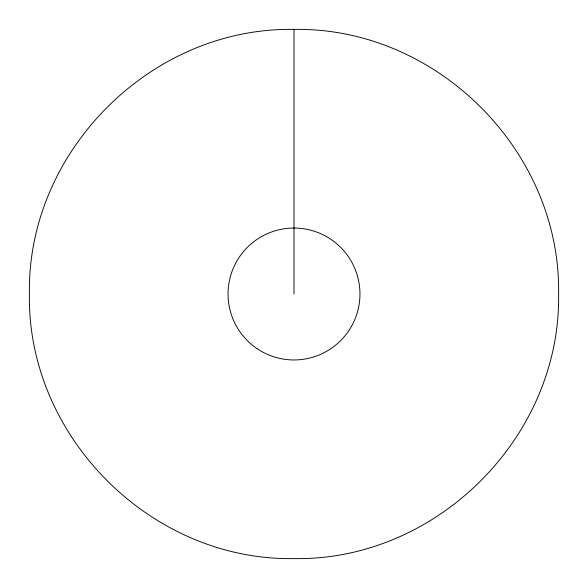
<?xml version="1.0" encoding="UTF-8"?>
<svg xmlns="http://www.w3.org/2000/svg" width="588" height="588" viewBox="0 0 588 588"><rect width="100%" height="100%" fill="white"/><g stroke="black" fill="none" stroke-linecap="round" stroke-linejoin="round"><path stroke-width="0.88" d="M294 29.4C151.197 26.997 26.997 151.197 29.4 294C26.997 436.803 151.197 561.003 294 558.6C436.803 561.003 561.003 436.803 558.6 294C561.003 151.197 436.803 26.997 294 29.4L294 294M257.029 348.618A65.959 65.959 0 0 0 359.79 298.704A65.959 65.959 0 0 0 265.181 234.671A65.959 65.959 0 0 0 257.029 348.618"/></g></svg>
